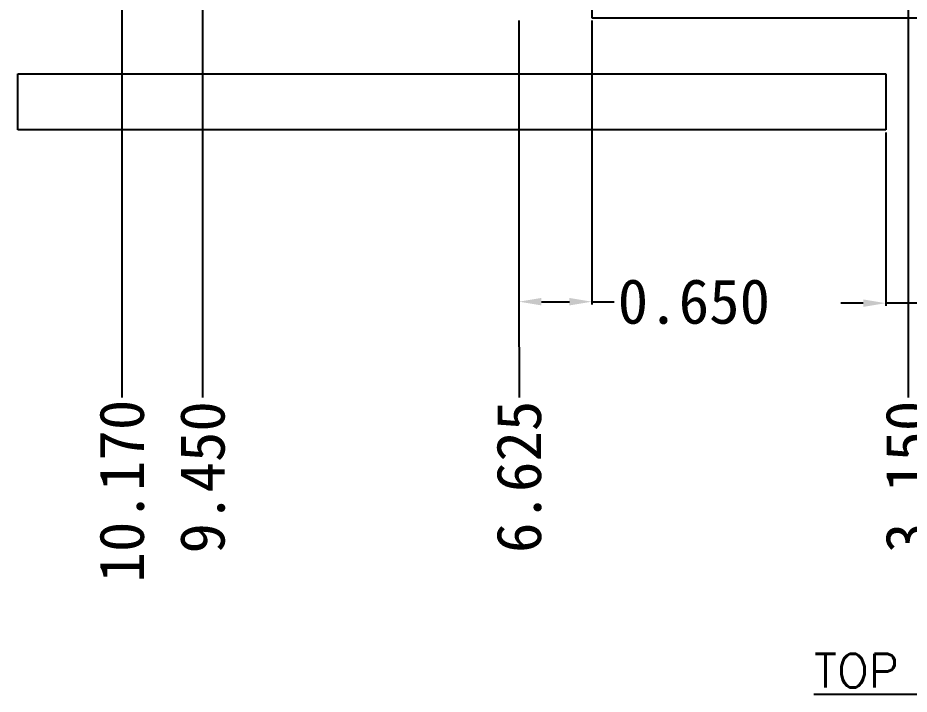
# Model space of a CAD drawing. Header units: inches. Extents: x 218.1 to 240.9, y 201.5 to 240.2.
# Drawn here: x 222.26 to 230.21, y 215.77 to 221.81 of the extents above; entities that cross this region are included whole.
import ezdxf

# ---------------------------------------------------------------- set-up
doc = ezdxf.new("R2010")
doc.units = ezdxf.units.IN
doc.header["$MEASUREMENT"] = 0
doc.layers.add('1（实线、SECTION图示等）', color=7, linetype='Continuous')
doc.layers.add('DIM(尺寸标注）', color=4, linetype='Continuous')
doc.styles.add('SIMPLEX', font='SIMPLEX')
doc.styles.add('宋体', font='SimSun.ttf')
doc.dimstyles.new('ISO-25', dxfattribs={"dimtxt": 0.2, "dimasz": 0.15, "dimexe": 0.025, "dimexo": 0.025, "dimgap": 0.025, "dimtad": 0, "dimdec": 3, "dimzin": 1, "dimdsep": 46, "dimtxsty": '宋体', "dimcen": 0.15, "dimadec": 0, "dimazin": 0, "dimtfac": 1, "dimtdec": 3, "dimtmove": 0, "dimatfit": 3, "dimfxl": 1, "dimarcsym": 0})

# ---------------------------------------------------------------- blocks, each defined once
blk = doc.blocks.new('*D37')
at = {"layer": 'Defpoints', "color": 0, "transparency": 16777216}
for p in [(226.7301, 221.8053), (227.3801, 221.8053), (227.3801, 219.2708)]:
    blk.add_point(p, dxfattribs=at)
at = {"layer": 'DIM(尺寸标注）', "color": 0, "lineweight": -2, "transparency": 16777216}
for p, q in [((226.7301, 221.7803), (226.7301, 219.2458)), ((227.3801, 221.7803), (227.3801, 219.2458)), ((226.9301, 219.2708), (227.1801, 219.2708)), ((227.3801, 219.2708), (227.5801, 219.2708))]:
    blk.add_line(p, q, dxfattribs=at)
at = {"layer": 'DIM(尺寸标注）', "color": 0, "transparency": 16777216}
for points in [[(226.9301, 219.3041), (226.9301, 219.2374), (226.7301, 219.2708)], [(227.1801, 219.2374), (227.1801, 219.3041), (227.3801, 219.2708)]]:
    blk.add_solid(points, dxfattribs=at)
at = {"layer": 'DIM(尺寸标注）', "color": 0, "transparency": 16777216, "insert": (228.2923, 219.2708), "char_height": 0.4, "attachment_point": 5, "style": '宋体'}
blk.add_mtext('0.650', dxfattribs=at)
blk = doc.blocks.new('*D38')
at = {"layer": 'Defpoints', "color": 0, "transparency": 16777216}
for p in [(230.0051, 220.8053), (230.4051, 220.8053), (230.0051, 219.2575)]:
    blk.add_point(p, dxfattribs=at)
at = {"layer": 'DIM(尺寸标注）', "color": 0, "lineweight": -2, "transparency": 16777216}
for p, q in [((230.0051, 220.7803), (230.0051, 219.2325)), ((230.4051, 220.7803), (230.4051, 219.2325)), ((229.8051, 219.2575), (229.6051, 219.2575)), ((230.4051, 219.2575), (230.0051, 219.2575)), ((230.6051, 219.2575), (230.8051, 219.2575))]:
    blk.add_line(p, q, dxfattribs=at)
at = {"layer": 'DIM(尺寸标注）', "color": 0, "transparency": 16777216}
for points in [[(229.8051, 219.2242), (229.8051, 219.2909), (230.0051, 219.2575)], [(230.6051, 219.2909), (230.6051, 219.2242), (230.4051, 219.2575)]]:
    blk.add_solid(points, dxfattribs=at)
at = {"layer": 'DIM(尺寸标注）', "color": 0, "transparency": 16777216, "insert": (231.5173, 219.2575), "char_height": 0.4, "attachment_point": 5, "style": '宋体'}
blk.add_mtext('0.400', dxfattribs=at)
blk = doc.blocks.new('*D45')
at = {"layer": 'Defpoints', "color": 0, "transparency": 16777216}
for p in [(233.3551, 226.9553), (223.9051, 222.9353), (223.9051, 218.4156)]:
    blk.add_point(p, dxfattribs=at)
at = {"layer": 'DIM(尺寸标注）', "color": 0, "lineweight": -2, "transparency": 16777216}
blk.add_line((223.9051, 222.9103), (223.9051, 218.4156), dxfattribs=at)
at = {"layer": 'DIM(尺寸标注）', "color": 0, "transparency": 16777216, "insert": (223.9051, 217.7023), "char_height": 0.4, "attachment_point": 5, "rotation": 90, "style": '宋体'}
blk.add_mtext('9.450', dxfattribs=at)
blk = doc.blocks.new('*D46')
at = {"layer": 'Defpoints', "color": 0, "transparency": 16777216}
for p in [(233.3551, 226.9553), (230.2051, 222.9353), (230.2051, 218.4156)]:
    blk.add_point(p, dxfattribs=at)
at = {"layer": 'DIM(尺寸标注）', "color": 0, "lineweight": -2, "transparency": 16777216}
blk.add_line((230.2051, 222.9103), (230.2051, 218.4156), dxfattribs=at)
at = {"layer": 'DIM(尺寸标注）', "color": 0, "transparency": 16777216, "insert": (230.2051, 217.7068), "char_height": 0.4, "attachment_point": 5, "rotation": 90, "style": '宋体'}
blk.add_mtext('3.150', dxfattribs=at)
blk = doc.blocks.new('*D47')
at = {"layer": 'Defpoints', "color": 0, "transparency": 16777216}
for p in [(233.3551, 226.9553), (226.7301, 221.8053), (226.7309, 218.4156)]:
    blk.add_point(p, dxfattribs=at)
at = {"layer": 'DIM(尺寸标注）', "color": 0, "lineweight": -2, "transparency": 16777216}
for p, q in [((226.7301, 221.7803), (226.7301, 219.0156)), ((226.7301, 219.0156), (226.7309, 218.7156)), ((226.7309, 218.7156), (226.7309, 218.4156))]:
    blk.add_line(p, q, dxfattribs=at)
at = {"layer": 'DIM(尺寸标注）', "color": 0, "transparency": 16777216, "insert": (226.7309, 217.7068), "char_height": 0.4, "attachment_point": 5, "rotation": 90, "style": '宋体'}
blk.add_mtext('6.625', dxfattribs=at)
blk = doc.blocks.new('*D51')
at = {"layer": 'Defpoints', "color": 0, "transparency": 16777216}
for p in [(233.3551, 226.9553), (223.1851, 223.8053), (223.1846, 218.4156)]:
    blk.add_point(p, dxfattribs=at)
at = {"layer": 'DIM(尺寸标注）', "color": 0, "lineweight": -2, "transparency": 16777216}
for p, q in [((223.1851, 223.7803), (223.1851, 219.0156)), ((223.1851, 219.0156), (223.1846, 218.7156)), ((223.1846, 218.7156), (223.1846, 218.4156))]:
    blk.add_line(p, q, dxfattribs=at)
at = {"layer": 'DIM(尺寸标注）', "color": 0, "transparency": 16777216, "insert": (223.1846, 217.5794), "char_height": 0.4, "attachment_point": 5, "rotation": 90, "style": '宋体'}
blk.add_mtext('10.170', dxfattribs=at)

msp = doc.modelspace()

# ---------------------------------------------------------------- linework, layer by layer
at = {"layer": '1（实线、SECTION图示等）'}
for p, q in [((227.3801, 222.3053, 0.2402), (227.3801, 221.8053, 0.2402)), ((227.3801, 221.8053, 0.2402), (233.0301, 221.8053, 0.2402)), ((222.2551, 221.3053, 0.2402), (230.0051, 221.3053, 0.2402)), ((222.2551, 220.8053, 0.2402), (222.2551, 221.3053, 0.2402)), ((230.0051, 221.3053, 0.2402), (230.0051, 220.8053, 0.2402)), ((230.0051, 220.8053, 0.2402), (222.2551, 220.8053, 0.2402))]:
    msp.add_line(p, q, dxfattribs=at)

# ---------------------------------------------------------------- texts
at = {"layer": 'DIM(尺寸标注）', "insert": (230.2903, 215.9763, 0.2402), "char_height": 0.3, "attachment_point": 5, "style": 'SIMPLEX'}
msp.add_mtext('\\A1;{\\LTOP VIEW}', dxfattribs=at)

# ---------------------------------------------------------------- dimensions: what is measured, and where the dimension line sits
at = {"layer": 'DIM(尺寸标注）'}
for feature_location, offset, picture, middle in [((223.1851, 223.8053, 0.2402), (-0.0005, -5.3896), '*D51', (223.1846, 217.5794, 0.2402)), ((223.9051, 222.9353, 0.2402), (0, -4.5196), '*D45', (223.9051, 217.7023, 0.2402)), ((226.7301, 221.8053, 0.2402), (0.0008, -3.3896), '*D47', (226.7309, 217.7068, 0.2402)), ((230.2051, 222.9353, 0.2402), (0, -4.5196), '*D46', (230.2051, 217.7068, 0.2402))]:
    dim = msp.add_ordinate_dim(feature_location=feature_location, offset=offset, dtype=1, origin=(233.3551, 226.9553, 0.2402), dimstyle='ISO-25', override={"dimtxt": 0.4}, dxfattribs=at)
    dim.commit()
    dim.dimension.update_dxf_attribs({"geometry": picture, "text_midpoint": middle})
dim = msp.add_linear_dim(base=(227.3801, 219.2708, 0.2402), p1=(226.7301, 221.8053, 0.2402), p2=(227.3801, 221.8053, 0.2402), dimstyle='ISO-25', override={"dimtxt": 0.4, "dimasz": 0.2}, dxfattribs=at)
dim.commit()
dim.dimension.update_dxf_attribs({"geometry": '*D37', "text_midpoint": (228.2923, 219.2708, 0.2402)})
dim = msp.add_linear_dim(base=(230.0051, 219.2575, 0.2402), p1=(230.4051, 220.8053, 0.2402), p2=(230.0051, 220.8053, 0.2402), dimstyle='ISO-25', override={"dimtxt": 0.4, "dimasz": 0.2}, dxfattribs=at)
dim.commit()
dim.dimension.update_dxf_attribs({"geometry": '*D38', "text_midpoint": (231.5173, 219.2575, 0.2402), "dimtype": 128})

doc.saveas('drawing.dxf')
